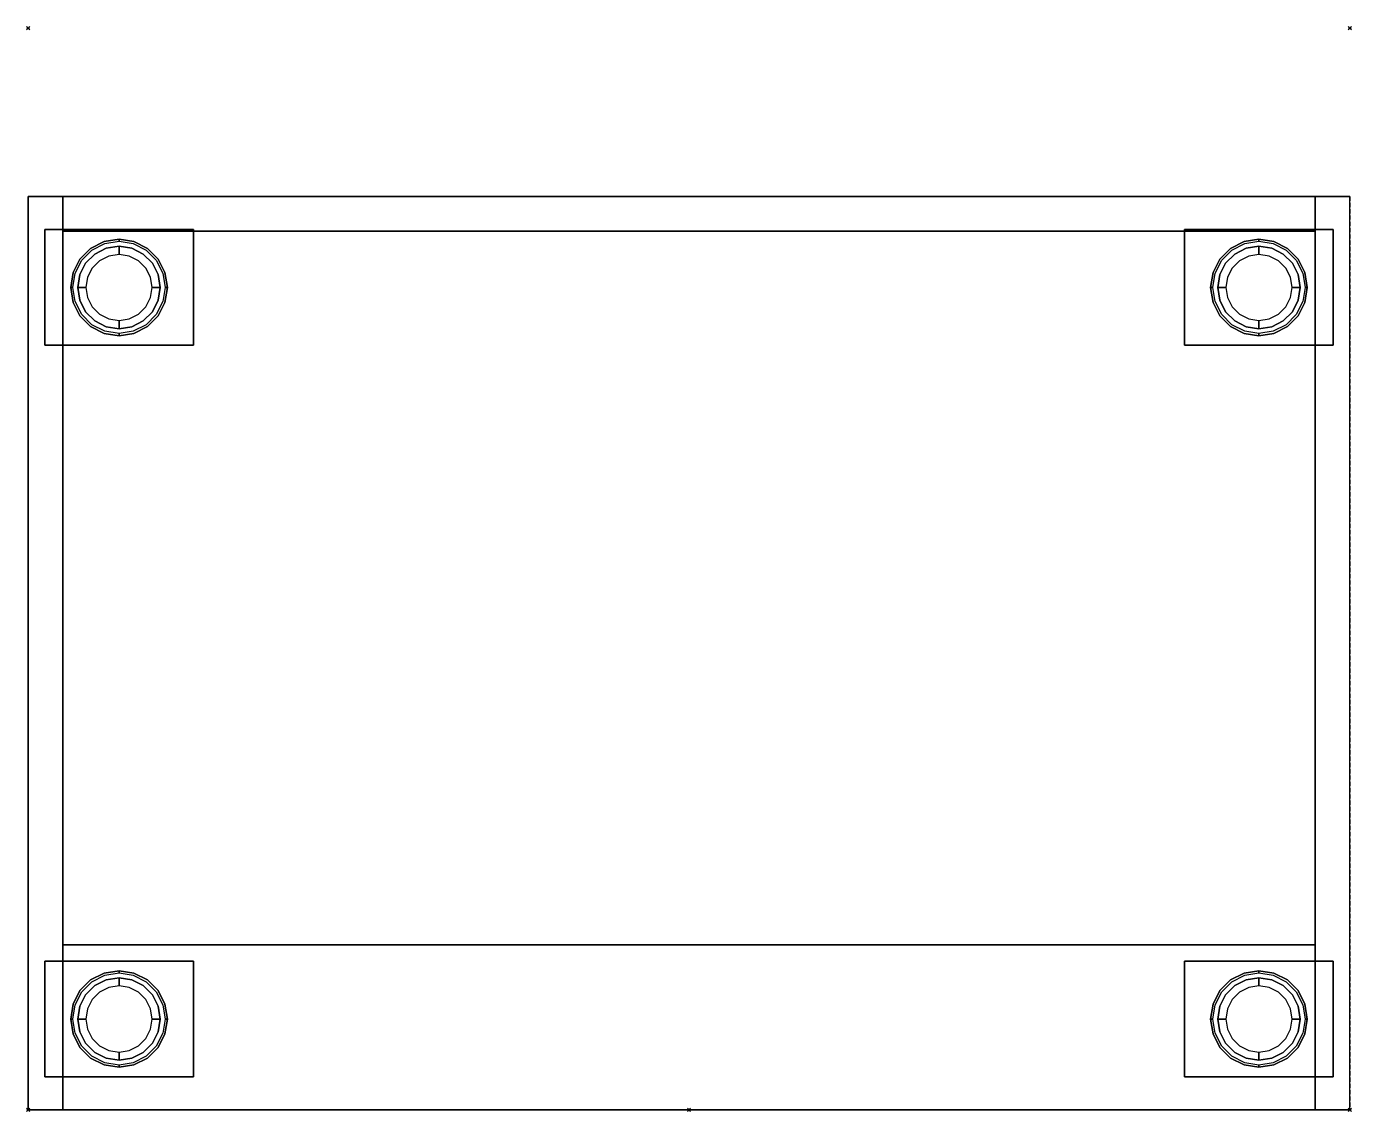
# Model space of a CAD drawing. Header units: millimetres. Extents: x -1 to 801, y -656 to 1.
import ezdxf

# ---------------------------------------------------------------- set-up
doc = ezdxf.new("R2010")
doc.units = ezdxf.units.MM
doc.header["$PDMODE"] = 35
doc.linetypes.add('NASCOSTA', pattern=[0.381, 0.254, -0.127])
for name, color, linetype in [('IQ_200_3D', 1, 'Continuous'), ('IQ_204_2D', 7, 'Continuous'), ('IQ_204_3D', 7, 'Continuous')]:
    doc.layers.add(name, color=color, linetype=linetype)
doc.layers.add('IQ_INS_3D', color=3, linetype='Continuous', plot=False)

# ---------------------------------------------------------------- blocks, each defined once
blk = doc.blocks.new('ZNS-MC-LEG200')
at = {"layer": 'IQ_204_3D'}
for points in [[(-45, -35, 198), (-45, 35, 198), (45, 35, 198), (45, -35, 198)], [(-45, -35, 200), (45, -35, 200), (45, 35, 200), (-45, 35, 200)], [(-45, 35, 198), (-45, 35, 200), (45, 35, 200), (45, 35, 198)], [(-45, -35, 198), (-45, -35, 200), (-45, 35, 200), (-45, 35, 198)], [(45, -35, 198), (45, 35, 198), (45, 35, 200), (45, -35, 200)], [(-45, -35, 198), (45, -35, 198), (45, -35, 200), (-45, -35, 200)]]:
    blk.add_3dface(points, dxfattribs=at)
for points, invisible_edges in [([(-17.19, 23.66, 198), (-17.19, 23.66, 71), (-9.04, 27.82, 71), (-9.04, 27.82, 198)], 5), ([(-17.19, 23.66, 71), (-16.41, 22.58, 66), (-8.62, 26.54, 66), (-9.04, 27.82, 71)], 5), ([(-9.04, 27.82, 198), (-9.04, 27.82, 71), (0, 29.25, 71), (0, 29.25, 198)], 1), ([(-9.04, 27.82, 71), (-8.62, 26.54, 66), (0, 27.91, 66), (0, 29.25, 71)], 1), ([(0, 25, 66), (0, 25, 5), (-7.73, 23.78, 5), (-7.73, 23.78, 66)], 4), ([(0, 25, 5), (0, 23.54, 1.46), (-7.27, 22.38, 1.46), (-7.73, 23.78, 5)], 6), ([(0, 29.25, 198), (0, 29.25, 71), (9.04, 27.82, 71), (9.04, 27.82, 198)], 4), ([(0, 29.25, 71), (0, 27.91, 66), (8.62, 26.54, 66), (9.04, 27.82, 71)], 4), ([(7.73, 23.78, 66), (7.73, 23.78, 5), (0, 25, 5), (0, 25, 66)], 1), ([(7.73, 23.78, 5), (7.27, 22.38, 1.46), (0, 23.54, 1.46), (0, 25, 5)], 3), ([(9.04, 27.82, 71), (8.62, 26.54, 66), (16.41, 22.58, 66), (17.19, 23.66, 71)], 5), ([(9.04, 27.82, 198), (9.04, 27.82, 71), (17.19, 23.66, 71), (17.19, 23.66, 198)], 5), ([(-27.82, 9.04, 198), (-27.82, 9.04, 71), (-23.66, 17.19, 71), (-23.66, 17.19, 198)], 5), ([(-27.82, 9.04, 71), (-26.54, 8.62, 66), (-22.58, 16.41, 66), (-23.66, 17.19, 71)], 5), ([(-23.66, 17.19, 198), (-23.66, 17.19, 71), (-17.19, 23.66, 71), (-17.19, 23.66, 198)], 5), ([(-23.66, 17.19, 71), (-22.58, 16.41, 66), (-16.41, 22.58, 66), (-17.19, 23.66, 71)], 5), ([(-14.69, 20.23, 66), (-14.69, 20.23, 5), (-20.23, 14.69, 5), (-20.23, 14.69, 66)], 5), ([(-14.69, 20.23, 5), (-13.83, 19.04, 1.46), (-19.04, 13.83, 1.46), (-20.23, 14.69, 5)], 7), ([(-13.83, 19.04, 1.46), (-11.76, 16.18), (-16.18, 11.76), (-19.04, 13.83, 1.46)], 13), ([(-7.73, 23.78, 66), (-7.73, 23.78, 5), (-14.69, 20.23, 5), (-14.69, 20.23, 66)], 5), ([(-7.73, 23.78, 5), (-7.27, 22.38, 1.46), (-13.83, 19.04, 1.46), (-14.69, 20.23, 5)], 7), ([(-7.27, 22.38, 1.46), (-6.18, 19.02), (-11.76, 16.18), (-13.83, 19.04, 1.46)], 13), ([(0, 23.54, 1.46), (0, 20), (-6.18, 19.02), (-7.27, 22.38, 1.46)], 12), ([(7.27, 22.38, 1.46), (6.18, 19.02), (0, 20), (0, 23.54, 1.46)], 9), ([(13.83, 19.04, 1.46), (11.76, 16.18), (6.18, 19.02), (7.27, 22.38, 1.46)], 13), ([(14.69, 20.23, 5), (13.83, 19.04, 1.46), (7.27, 22.38, 1.46), (7.73, 23.78, 5)], 7), ([(14.69, 20.23, 66), (14.69, 20.23, 5), (7.73, 23.78, 5), (7.73, 23.78, 66)], 5), ([(19.04, 13.83, 1.46), (16.18, 11.76), (11.76, 16.18), (13.83, 19.04, 1.46)], 13), ([(20.23, 14.69, 5), (19.04, 13.83, 1.46), (13.83, 19.04, 1.46), (14.69, 20.23, 5)], 7), ([(20.23, 14.69, 66), (20.23, 14.69, 5), (14.69, 20.23, 5), (14.69, 20.23, 66)], 5), ([(17.19, 23.66, 71), (16.41, 22.58, 66), (22.58, 16.41, 66), (23.66, 17.19, 71)], 5), ([(17.19, 23.66, 198), (17.19, 23.66, 71), (23.66, 17.19, 71), (23.66, 17.19, 198)], 5), ([(23.66, 17.19, 71), (22.58, 16.41, 66), (26.54, 8.62, 66), (27.82, 9.04, 71)], 5), ([(23.66, 17.19, 198), (23.66, 17.19, 71), (27.82, 9.04, 71), (27.82, 9.04, 198)], 5), ([(-29.25, 0, 198), (-29.25, 0, 71), (-27.82, 9.04, 71), (-27.82, 9.04, 198)], 4), ([(-29.25, 0, 71), (-27.91, 0, 66), (-26.54, 8.62, 66), (-27.82, 9.04, 71)], 4), ([(-20.23, 14.69, 66), (-20.23, 14.69, 5), (-23.78, 7.73, 5), (-23.78, 7.73, 66)], 5), ([(-20.23, 14.69, 5), (-19.04, 13.83, 1.46), (-22.38, 7.27, 1.46), (-23.78, 7.73, 5)], 7), ([(-19.04, 13.83, 1.46), (-16.18, 11.76), (-19.02, 6.18), (-22.38, 7.27, 1.46)], 13), ([(22.38, 7.27, 1.46), (19.02, 6.18), (16.18, 11.76), (19.04, 13.83, 1.46)], 13), ([(23.78, 7.73, 5), (22.38, 7.27, 1.46), (19.04, 13.83, 1.46), (20.23, 14.69, 5)], 7), ([(23.78, 7.73, 66), (23.78, 7.73, 5), (20.23, 14.69, 5), (20.23, 14.69, 66)], 5), ([(27.82, 9.04, 71), (26.54, 8.62, 66), (27.91, 0, 66), (29.25, 0, 71)], 1), ([(27.82, 9.04, 198), (27.82, 9.04, 71), (29.25, 0, 71), (29.25, 0, 198)], 1), ([(-27.82, -9.04, 198), (-27.82, -9.04, 71), (-29.25, 0, 71), (-29.25, 0, 198)], 1), ([(-27.82, -9.04, 71), (-26.54, -8.62, 66), (-27.91, 0, 66), (-29.25, 0, 71)], 1), ([(-23.78, 7.73, 66), (-23.78, 7.73, 5), (-25, 0, 5), (-25, 0, 66)], 1), ([(-23.78, 7.73, 5), (-22.38, 7.27, 1.46), (-23.54, 0, 1.46), (-25, 0, 5)], 3), ([(-25, 0, 66), (-25, 0, 5), (-23.78, -7.73, 5), (-23.78, -7.73, 66)], 4), ([(-25, 0, 5), (-23.54, 0, 1.46), (-22.38, -7.27, 1.46), (-23.78, -7.73, 5)], 6), ([(-22.38, 7.27, 1.46), (-19.02, 6.18), (-20, 0), (-23.54, 0, 1.46)], 9), ([(-23.54, 0, 1.46), (-20, 0), (-19.02, -6.18), (-22.38, -7.27, 1.46)], 12), ([(23.54, 0, 1.46), (20, 0), (19.02, 6.18), (22.38, 7.27, 1.46)], 12), ([(22.38, -7.27, 1.46), (19.02, -6.18), (20, 0), (23.54, 0, 1.46)], 9), ([(25, 0, 5), (23.54, 0, 1.46), (22.38, 7.27, 1.46), (23.78, 7.73, 5)], 6), ([(23.78, -7.73, 5), (22.38, -7.27, 1.46), (23.54, 0, 1.46), (25, 0, 5)], 3), ([(25, 0, 66), (25, 0, 5), (23.78, 7.73, 5), (23.78, 7.73, 66)], 4), ([(23.78, -7.73, 66), (23.78, -7.73, 5), (25, 0, 5), (25, 0, 66)], 1), ([(29.25, 0, 71), (27.91, 0, 66), (26.54, -8.62, 66), (27.82, -9.04, 71)], 4), ([(29.25, 0, 198), (29.25, 0, 71), (27.82, -9.04, 71), (27.82, -9.04, 198)], 4), ([(-23.78, -7.73, 5), (-22.38, -7.27, 1.46), (-19.04, -13.83, 1.46), (-20.23, -14.69, 5)], 7), ([(-23.78, -7.73, 66), (-23.78, -7.73, 5), (-20.23, -14.69, 5), (-20.23, -14.69, 66)], 5), ([(-22.38, -7.27, 1.46), (-19.02, -6.18), (-16.18, -11.76), (-19.04, -13.83, 1.46)], 13), ([(19.04, -13.83, 1.46), (16.18, -11.76), (19.02, -6.18), (22.38, -7.27, 1.46)], 13), ([(20.23, -14.69, 5), (19.04, -13.83, 1.46), (22.38, -7.27, 1.46), (23.78, -7.73, 5)], 7), ([(20.23, -14.69, 66), (20.23, -14.69, 5), (23.78, -7.73, 5), (23.78, -7.73, 66)], 5), ([(-23.66, -17.19, 71), (-22.58, -16.41, 66), (-26.54, -8.62, 66), (-27.82, -9.04, 71)], 5), ([(-23.66, -17.19, 198), (-23.66, -17.19, 71), (-27.82, -9.04, 71), (-27.82, -9.04, 198)], 5), ([(-20.23, -14.69, 5), (-19.04, -13.83, 1.46), (-13.83, -19.04, 1.46), (-14.69, -20.23, 5)], 7), ([(-20.23, -14.69, 66), (-20.23, -14.69, 5), (-14.69, -20.23, 5), (-14.69, -20.23, 66)], 5), ([(-19.04, -13.83, 1.46), (-16.18, -11.76), (-11.76, -16.18), (-13.83, -19.04, 1.46)], 13), ([(13.83, -19.04, 1.46), (11.76, -16.18), (16.18, -11.76), (19.04, -13.83, 1.46)], 13), ([(14.69, -20.23, 5), (13.83, -19.04, 1.46), (19.04, -13.83, 1.46), (20.23, -14.69, 5)], 7), ([(14.69, -20.23, 66), (14.69, -20.23, 5), (20.23, -14.69, 5), (20.23, -14.69, 66)], 5), ([(27.82, -9.04, 71), (26.54, -8.62, 66), (22.58, -16.41, 66), (23.66, -17.19, 71)], 5), ([(27.82, -9.04, 198), (27.82, -9.04, 71), (23.66, -17.19, 71), (23.66, -17.19, 198)], 5), ([(-17.19, -23.66, 71), (-16.41, -22.58, 66), (-22.58, -16.41, 66), (-23.66, -17.19, 71)], 5), ([(-17.19, -23.66, 198), (-17.19, -23.66, 71), (-23.66, -17.19, 71), (-23.66, -17.19, 198)], 5), ([(-9.04, -27.82, 71), (-8.62, -26.54, 66), (-16.41, -22.58, 66), (-17.19, -23.66, 71)], 5), ([(-9.04, -27.82, 198), (-9.04, -27.82, 71), (-17.19, -23.66, 71), (-17.19, -23.66, 198)], 5), ([(-14.69, -20.23, 5), (-13.83, -19.04, 1.46), (-7.27, -22.38, 1.46), (-7.73, -23.78, 5)], 7), ([(-14.69, -20.23, 66), (-14.69, -20.23, 5), (-7.73, -23.78, 5), (-7.73, -23.78, 66)], 5), ([(-13.83, -19.04, 1.46), (-11.76, -16.18), (-6.18, -19.02), (-7.27, -22.38, 1.46)], 13), ([(-7.73, -23.78, 5), (-7.27, -22.38, 1.46), (0, -23.54, 1.46), (0, -25, 5)], 3), ([(-7.73, -23.78, 66), (-7.73, -23.78, 5), (0, -25, 5), (0, -25, 66)], 1), ([(-7.27, -22.38, 1.46), (-6.18, -19.02), (0, -20), (0, -23.54, 1.46)], 9), ([(0, -23.54, 1.46), (0, -20), (6.18, -19.02), (7.27, -22.38, 1.46)], 12), ([(0, -25, 5), (0, -23.54, 1.46), (7.27, -22.38, 1.46), (7.73, -23.78, 5)], 6), ([(0, -25, 66), (0, -25, 5), (7.73, -23.78, 5), (7.73, -23.78, 66)], 4), ([(7.27, -22.38, 1.46), (6.18, -19.02), (11.76, -16.18), (13.83, -19.04, 1.46)], 13), ([(7.73, -23.78, 5), (7.27, -22.38, 1.46), (13.83, -19.04, 1.46), (14.69, -20.23, 5)], 7), ([(7.73, -23.78, 66), (7.73, -23.78, 5), (14.69, -20.23, 5), (14.69, -20.23, 66)], 5), ([(17.19, -23.66, 71), (16.41, -22.58, 66), (8.62, -26.54, 66), (9.04, -27.82, 71)], 5), ([(17.19, -23.66, 198), (17.19, -23.66, 71), (9.04, -27.82, 71), (9.04, -27.82, 198)], 5), ([(23.66, -17.19, 71), (22.58, -16.41, 66), (16.41, -22.58, 66), (17.19, -23.66, 71)], 5), ([(23.66, -17.19, 198), (23.66, -17.19, 71), (17.19, -23.66, 71), (17.19, -23.66, 198)], 5), ([(0, -29.25, 71), (0, -27.91, 66), (-8.62, -26.54, 66), (-9.04, -27.82, 71)], 4), ([(0, -29.25, 198), (0, -29.25, 71), (-9.04, -27.82, 71), (-9.04, -27.82, 198)], 4), ([(9.04, -27.82, 71), (8.62, -26.54, 66), (0, -27.91, 66), (0, -29.25, 71)], 1), ([(9.04, -27.82, 198), (9.04, -27.82, 71), (0, -29.25, 71), (0, -29.25, 198)], 1)]:
    blk.add_3dface(points, dxfattribs=dict(at, invisible_edges=invisible_edges))

msp = doc.modelspace()

# ---------------------------------------------------------------- linework, layer by layer
at = {"layer": 'IQ_200_3D', "invisible_edges": 8}
for points in [[(0, -655, 650), (0, -655, 200), (0, -102, 200), (0, -102, 650)], [(21, -655, 650), (21, -655, 200), (21, -102, 200), (21, -102, 650)], [(779, -655, 650), (779, -655, 200), (779, -102, 200), (779, -102, 650)], [(800, -655, 650), (800, -655, 200), (800, -102, 200), (800, -102, 650)]]:
    msp.add_3dface(points, dxfattribs=at)
at = {"layer": 'IQ_200_3D'}
for points in [[(0, -102, 200), (21, -102, 200), (21, -102, 650), (0, -102, 650)], [(0, -655, 200), (21, -655, 200), (21, -102, 200), (0, -102, 200)], [(0, -655, 650), (21, -655, 650), (21, -102, 650), (0, -102, 650)], [(21, -102, 650), (779, -102, 650), (779, -102, 200), (21, -102, 200)], [(21, -655, 200), (779, -655, 200), (779, -102, 200), (21, -102, 200)], [(21, -102, 650), (21, -123, 650), (779, -123, 650), (779, -102, 650)], [(779, -102, 200), (800, -102, 200), (800, -102, 650), (779, -102, 650)], [(779, -655, 200), (800, -655, 200), (800, -102, 200), (779, -102, 200)], [(800, -102, 650), (779, -102, 650), (779, -655, 650), (800, -655, 650)], [(21, -655, 245), (779, -655, 245), (779, -123, 245), (21, -123, 245)], [(21, -123, 650), (779, -123, 650), (779, -123, 245), (21, -123, 245)], [(779, -655, 605), (21, -655, 605), (21, -555, 605), (779, -555, 605)], [(21, -555, 605), (779, -555, 605), (779, -555, 650), (21, -555, 650)], [(779, -655, 650), (21, -655, 650), (21, -555, 650), (779, -555, 650)], [(21, -655, 200), (0, -655, 200), (0, -655, 650), (21, -655, 650)], [(21, -655, 200), (779, -655, 200), (779, -655, 245), (21, -655, 245)], [(21, -655, 605), (779, -655, 605), (779, -655, 650), (21, -655, 650)], [(800, -655, 200), (779, -655, 200), (779, -655, 650), (800, -655, 650)]]:
    msp.add_3dface(points, dxfattribs=at)
at = {"layer": 'IQ_204_2D', "linetype": 'NASCOSTA', "ltscale": 10}
msp.add_lwpolyline([(0, -102), (800, -102), (800, -655), (0, -655)], close=True, dxfattribs=at)
at = {"layer": 'IQ_INS_3D'}
for p in [(0, 0), (800, 0), (0, -655), (400, -655), (800, -655)]:
    msp.add_point(p, dxfattribs=at)

# ---------------------------------------------------------------- block references
for p in [(55, -157), (745, -157), (55, -600), (745, -600)]:
    msp.add_blockref('ZNS-MC-LEG200', p)

doc.saveas('drawing.dxf')
